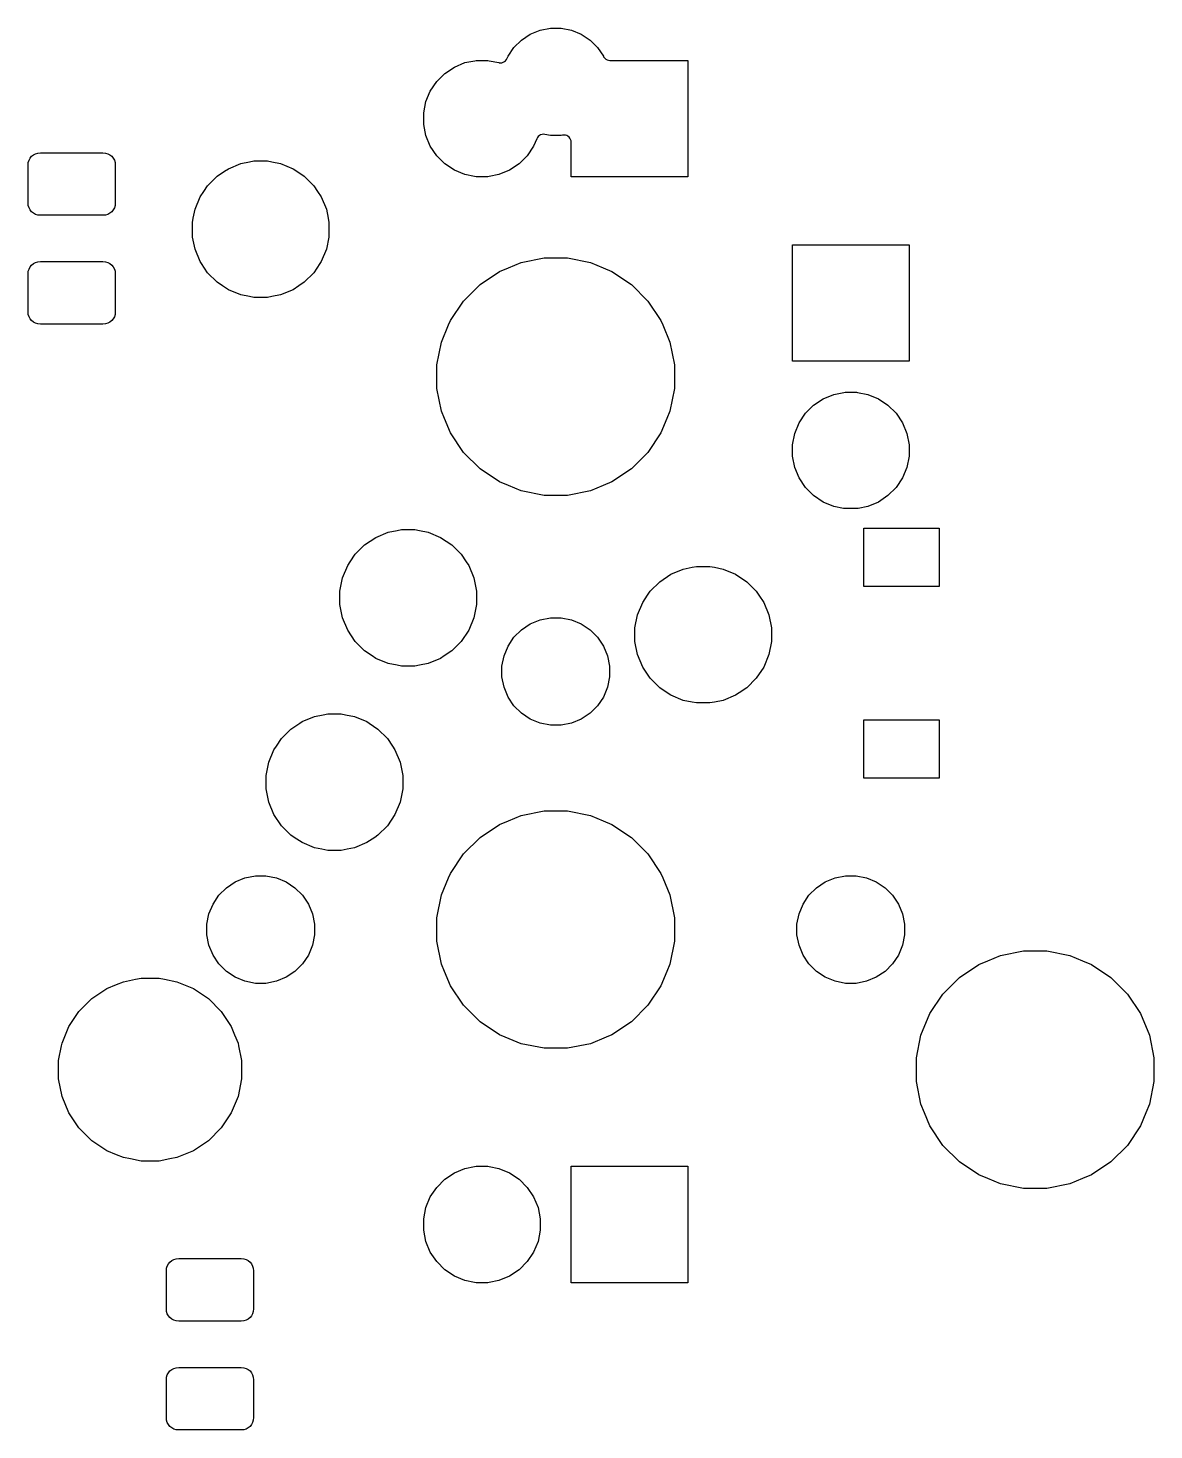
# Model space of a CAD drawing. Extents: x -9 to 373, y -109 to 9.
# Drawn here: x 48.06 to 67.45, y -70.53 to -46.38 of the extents above; entities that cross this region are included whole.
import ezdxf

# ---------------------------------------------------------------- set-up
doc = ezdxf.new("R2010")
doc.units = 0
doc.layers.add('BLACK', color=7, linetype='CONTINUOUS')

msp = doc.modelspace()

# ---------------------------------------------------------------- linework, layer by layer
at = {"layer": 'BLACK', "linetype": 'CONTINUOUS'}
for p, q in [((56.4307, -46.7172), (56.5597, -46.5882)), ((56.5597, -46.5882), (56.7114, -46.4869)), ((56.7114, -46.4869), (56.8799, -46.4171)), ((56.8799, -46.4171), (57.0588, -46.3815)), ((57.0588, -46.3815), (57.2412, -46.3815)), ((57.2412, -46.3815), (57.4201, -46.4171)), ((57.4201, -46.4171), (57.5886, -46.4869)), ((57.5886, -46.4869), (57.7403, -46.5882)), ((57.7403, -46.5882), (57.8693, -46.7172)), ((56.3294, -46.8689), (56.4307, -46.7172)), ((57.8693, -46.7172), (57.9706, -46.8689)), ((55.2403, -47.163), (55.4047, -47.0532)), ((55.4047, -47.0532), (55.5873, -46.9776)), ((55.5873, -46.9776), (55.7567, -46.9439)), ((55.7567, -46.9439), (55.7812, -46.939)), ((55.7812, -46.939), (55.9788, -46.939)), ((55.9788, -46.939), (56.0033, -46.9439)), ((56.0033, -46.9439), (56.1727, -46.9776)), ((56.1727, -46.9776), (56.1727, -46.9776)), ((56.1727, -46.9776), (56.1753, -46.9781)), ((56.1753, -46.9781), (56.1996, -46.9805)), ((56.1996, -46.9805), (56.224, -46.9781)), ((56.224, -46.9781), (56.2475, -46.971)), ((56.2475, -46.971), (56.2691, -46.9594)), ((56.2691, -46.9594), (56.288, -46.9439)), ((56.288, -46.9439), (56.3036, -46.9249)), ((56.3036, -46.9249), (56.3151, -46.9033)), ((56.3151, -46.9033), (56.3294, -46.8689)), ((57.9706, -46.8689), (57.9706, -46.8689)), ((57.9706, -46.8689), (57.9748, -46.8752)), ((57.9748, -46.8752), (57.9792, -46.8834)), ((57.9792, -46.8834), (57.9948, -46.9024)), ((57.9948, -46.9024), (58.0137, -46.9179)), ((58.0137, -46.9179), (58.0353, -46.9295)), ((58.0353, -46.9295), (58.0588, -46.9366)), ((58.0588, -46.9366), (58.0832, -46.939)), ((58.0832, -46.939), (59.4235, -46.939)), ((59.4235, -46.939), (59.4235, -48.946)), ((54.9907, -47.4672), (55.1005, -47.3028)), ((55.1005, -47.3028), (55.2403, -47.163)), ((54.9151, -47.6498), (54.9907, -47.4672)), ((54.8765, -47.8437), (54.9151, -47.6498)), ((54.8765, -48.0413), (54.8765, -47.8437)), ((54.9151, -48.2352), (54.8765, -48.0413)), ((54.9907, -48.4178), (54.9151, -48.2352)), ((56.8226, -48.2891), (56.7693, -48.4178)), ((56.8342, -48.2675), (56.8226, -48.2891)), ((56.8497, -48.2486), (56.8342, -48.2675)), ((56.8686, -48.233), (56.8497, -48.2486)), ((56.8903, -48.2215), (56.8686, -48.233)), ((56.9137, -48.2143), (56.8903, -48.2215)), ((56.9381, -48.2119), (56.9137, -48.2143)), ((56.9625, -48.2143), (56.9381, -48.2119)), ((57.0588, -48.2335), (56.9625, -48.2143)), ((57.2412, -48.2335), (57.0588, -48.2335)), ((57.2671, -48.2283), (57.2412, -48.2335)), ((57.2915, -48.2259), (57.2671, -48.2283)), ((57.3159, -48.2283), (57.2915, -48.2259)), ((57.3393, -48.2355), (57.3159, -48.2283)), ((57.3609, -48.247), (57.3393, -48.2355)), ((57.3799, -48.2626), (57.3609, -48.247)), ((57.3954, -48.2815), (57.3799, -48.2626)), ((57.407, -48.3031), (57.3954, -48.2815)), ((48.1925, -48.5465), (48.2312, -48.5348)), ((48.2312, -48.5348), (48.2775, -48.5302)), ((48.2775, -48.5302), (49.3537, -48.5302)), ((49.3537, -48.5302), (49.4001, -48.5348)), ((49.4001, -48.5348), (49.4388, -48.5465)), ((55.1005, -48.5822), (54.9907, -48.4178)), ((56.7693, -48.4178), (56.6595, -48.5822)), ((57.4141, -48.3266), (57.407, -48.3031)), ((57.4165, -48.3509), (57.4141, -48.3266)), ((57.4165, -48.946), (57.4165, -48.3509)), ((48.0646, -48.7431), (48.0692, -48.6968)), ((48.0646, -49.3944), (48.0646, -48.7431)), ((48.0692, -48.6968), (48.0809, -48.6581)), ((48.0809, -48.6581), (48.1, -48.6225)), ((48.1, -48.6225), (48.1256, -48.5912)), ((48.1256, -48.5912), (48.1568, -48.5656)), ((48.1568, -48.5656), (48.1925, -48.5465)), ((49.4388, -48.5465), (49.4744, -48.5656)), ((49.4744, -48.5656), (49.5056, -48.5912)), ((49.5056, -48.5912), (49.5313, -48.6225)), ((49.5313, -48.6225), (49.5503, -48.6581)), ((49.5503, -48.6581), (49.5621, -48.6968)), ((49.5621, -48.6968), (49.5666, -48.7431)), ((49.5666, -48.7431), (49.5666, -49.3944)), ((51.513, -48.8053), (51.727, -48.7167)), ((51.727, -48.7167), (51.8784, -48.6866)), ((51.8784, -48.6866), (51.9542, -48.6715)), ((51.9542, -48.6715), (52.1858, -48.6715)), ((52.1858, -48.6715), (52.2616, -48.6866)), ((52.2616, -48.6866), (52.413, -48.7167)), ((52.413, -48.7167), (52.627, -48.8053)), ((55.2403, -48.722), (55.1005, -48.5822)), ((55.4047, -48.8318), (55.2403, -48.722)), ((56.5197, -48.722), (56.3553, -48.8318)), ((56.6595, -48.5822), (56.5197, -48.722)), ((51.1565, -49.0978), (51.3203, -48.934)), ((51.3203, -48.934), (51.4488, -48.8482)), ((51.4488, -48.8482), (51.513, -48.8053)), ((52.627, -48.8053), (52.6912, -48.8482)), ((52.6912, -48.8482), (52.8197, -48.934)), ((52.8197, -48.934), (52.9835, -49.0978)), ((55.5873, -48.9074), (55.4047, -48.8318)), ((55.7536, -48.9405), (55.5873, -48.9074)), ((55.7812, -48.946), (55.7536, -48.9405)), ((55.9788, -48.946), (55.7812, -48.946)), ((56.0064, -48.9405), (55.9788, -48.946)), ((56.1727, -48.9074), (56.0064, -48.9405)), ((56.3553, -48.8318), (56.1727, -48.9074)), ((59.4235, -48.946), (57.4165, -48.946)), ((51.0278, -49.2905), (51.0907, -49.1964)), ((51.0907, -49.1964), (51.1565, -49.0978)), ((52.9835, -49.0978), (53.0493, -49.1964)), ((53.0493, -49.1964), (53.1122, -49.2905)), ((48.0692, -49.4407), (48.0646, -49.3944)), ((48.0809, -49.4794), (48.0692, -49.4407)), ((48.1, -49.515), (48.0809, -49.4794)), ((49.5503, -49.4794), (49.5313, -49.515)), ((49.5621, -49.4407), (49.5503, -49.4794)), ((49.5666, -49.3944), (49.5621, -49.4407)), ((50.9091, -49.6559), (50.9392, -49.5045)), ((50.9392, -49.5045), (51.0278, -49.2905)), ((53.1122, -49.2905), (53.2008, -49.5045)), ((53.2008, -49.5045), (53.2309, -49.6559)), ((48.1256, -49.5463), (48.1, -49.515)), ((48.1568, -49.5719), (48.1256, -49.5463)), ((48.1925, -49.591), (48.1568, -49.5719)), ((48.2312, -49.6027), (48.1925, -49.591)), ((48.2775, -49.6073), (48.2312, -49.6027)), ((49.3537, -49.6073), (48.2775, -49.6073)), ((49.4001, -49.6027), (49.3537, -49.6073)), ((49.4388, -49.591), (49.4001, -49.6027)), ((49.4744, -49.5719), (49.4388, -49.591)), ((49.5056, -49.5463), (49.4744, -49.5719)), ((49.5313, -49.515), (49.5056, -49.5463)), ((50.894, -49.7317), (50.9091, -49.6559)), ((50.894, -49.9633), (50.894, -49.7317)), ((53.2309, -49.6559), (53.246, -49.7317)), ((53.246, -49.7317), (53.246, -49.9633)), ((50.898, -49.9836), (50.894, -49.9633)), ((50.9392, -50.1905), (50.898, -49.9836)), ((53.242, -49.9836), (53.2008, -50.1905)), ((53.246, -49.9633), (53.242, -49.9836)), ((51.0278, -50.4045), (50.9392, -50.1905)), ((53.2008, -50.1905), (53.1122, -50.4045)), ((61.2265, -52.121), (61.2265, -50.114)), ((61.2265, -50.114), (63.2335, -50.114)), ((63.2335, -50.114), (63.2335, -52.121)), ((48.1, -50.4975), (48.1256, -50.4662)), ((48.1256, -50.4662), (48.1568, -50.4406)), ((48.1568, -50.4406), (48.1925, -50.4215)), ((48.1925, -50.4215), (48.2312, -50.4098)), ((48.2312, -50.4098), (48.2775, -50.4052)), ((48.2775, -50.4052), (49.3537, -50.4052)), ((49.3537, -50.4052), (49.4001, -50.4098)), ((49.4001, -50.4098), (49.4388, -50.4215)), ((49.4388, -50.4215), (49.4744, -50.4406)), ((49.4744, -50.4406), (49.5056, -50.4662)), ((49.5056, -50.4662), (49.5313, -50.4975)), ((51.0519, -50.4406), (51.0278, -50.4045)), ((51.1565, -50.5972), (51.0519, -50.4406)), ((53.0881, -50.4406), (52.9835, -50.5972)), ((53.1122, -50.4045), (53.0881, -50.4406)), ((56.3355, -50.5115), (56.5535, -50.4212)), ((56.5535, -50.4212), (56.9486, -50.3426)), ((56.9486, -50.3426), (57.3514, -50.3426)), ((57.3514, -50.3426), (57.7465, -50.4212)), ((57.7465, -50.4212), (57.9645, -50.5115)), ((48.0646, -50.6181), (48.0692, -50.5718)), ((48.0646, -51.2694), (48.0646, -50.6181)), ((48.0692, -50.5718), (48.0809, -50.5331)), ((48.0809, -50.5331), (48.1, -50.4975)), ((49.5313, -50.4975), (49.5503, -50.5331)), ((49.5503, -50.5331), (49.5621, -50.5718)), ((49.5621, -50.5718), (49.5666, -50.6181)), ((49.5666, -50.6181), (49.5666, -51.2694)), ((51.3203, -50.761), (51.1565, -50.5972)), ((52.9835, -50.5972), (52.8197, -50.761)), ((55.8465, -50.7991), (56.1814, -50.5753)), ((56.1814, -50.5753), (56.3355, -50.5115)), ((57.9645, -50.5115), (58.1186, -50.5753)), ((58.1186, -50.5753), (58.4535, -50.7991)), ((51.4126, -50.8226), (51.3203, -50.761)), ((51.513, -50.8897), (51.4126, -50.8226)), ((51.727, -50.9783), (51.513, -50.8897)), ((52.627, -50.8897), (52.413, -50.9783)), ((52.7274, -50.8226), (52.627, -50.8897)), ((52.8197, -50.761), (52.7274, -50.8226)), ((55.5616, -51.084), (55.8465, -50.7991)), ((58.4535, -50.7991), (58.7384, -51.084)), ((51.8784, -51.0084), (51.727, -50.9783)), ((51.9542, -51.0235), (51.8784, -51.0084)), ((52.1858, -51.0235), (51.9542, -51.0235)), ((52.2616, -51.0084), (52.1858, -51.0235)), ((52.413, -50.9783), (52.2616, -51.0084)), ((55.3378, -51.4189), (55.5616, -51.084)), ((58.7384, -51.084), (58.9622, -51.4189)), ((48.0692, -51.3157), (48.0646, -51.2694)), ((48.0809, -51.3544), (48.0692, -51.3157)), ((48.1, -51.39), (48.0809, -51.3544)), ((48.1256, -51.4213), (48.1, -51.39)), ((48.1568, -51.4469), (48.1256, -51.4213)), ((49.5056, -51.4213), (49.4744, -51.4469)), ((49.5313, -51.39), (49.5056, -51.4213)), ((49.5503, -51.3544), (49.5313, -51.39)), ((49.5621, -51.3157), (49.5503, -51.3544)), ((49.5666, -51.2694), (49.5621, -51.3157)), ((55.3054, -51.4971), (55.3378, -51.4189)), ((58.9622, -51.4189), (58.9946, -51.4971)), ((48.1925, -51.466), (48.1568, -51.4469)), ((48.2312, -51.4777), (48.1925, -51.466)), ((48.2775, -51.4823), (48.2312, -51.4777)), ((49.3537, -51.4823), (48.2775, -51.4823)), ((49.4001, -51.4777), (49.3537, -51.4823)), ((49.4388, -51.466), (49.4001, -51.4777)), ((49.4744, -51.4469), (49.4388, -51.466)), ((55.1837, -51.791), (55.3054, -51.4971)), ((58.9946, -51.4971), (59.1163, -51.791)), ((55.1051, -52.1861), (55.1837, -51.791)), ((59.1163, -51.791), (59.1949, -52.1861)), ((63.2335, -52.121), (61.2265, -52.121)), ((55.1051, -52.5889), (55.1051, -52.1861)), ((59.1949, -52.1861), (59.1949, -52.5889)), ((55.1837, -52.984), (55.1051, -52.5889)), ((59.1949, -52.5889), (59.1163, -52.984)), ((61.4505, -53.0178), (61.5903, -52.878)), ((61.5903, -52.878), (61.7547, -52.7682)), ((61.7547, -52.7682), (61.9373, -52.6926)), ((61.9373, -52.6926), (62.113, -52.6576)), ((62.113, -52.6576), (62.1312, -52.654)), ((62.1312, -52.654), (62.3288, -52.654)), ((62.3288, -52.654), (62.3469, -52.6576)), ((62.3469, -52.6576), (62.5227, -52.6926)), ((62.5227, -52.6926), (62.7053, -52.7682)), ((62.7053, -52.7682), (62.8697, -52.878)), ((62.8697, -52.878), (63.0095, -53.0178)), ((55.2345, -53.1068), (55.1837, -52.984)), ((55.3378, -53.3561), (55.2345, -53.1068)), ((59.0655, -53.1068), (58.9622, -53.3561)), ((59.1163, -52.984), (59.0655, -53.1068)), ((61.3407, -53.1822), (61.4505, -53.0178)), ((63.0095, -53.0178), (63.1193, -53.1822)), ((55.5616, -53.691), (55.3378, -53.3561)), ((58.9622, -53.3561), (58.7384, -53.691)), ((61.2265, -53.5587), (61.2651, -53.3648)), ((61.2651, -53.3648), (61.3407, -53.1822)), ((63.1193, -53.1822), (63.1949, -53.3648)), ((63.1949, -53.3648), (63.2335, -53.5587)), ((61.2265, -53.7563), (61.2265, -53.5587)), ((63.2335, -53.5587), (63.2335, -53.7563)), ((55.8465, -53.9759), (55.5616, -53.691)), ((58.7384, -53.691), (58.4535, -53.9759)), ((61.2651, -53.9502), (61.2265, -53.7563)), ((63.2335, -53.7563), (63.1949, -53.9502)), ((56.1814, -54.1997), (55.8465, -53.9759)), ((58.4535, -53.9759), (58.1186, -54.1997)), ((61.3407, -54.1328), (61.2651, -53.9502)), ((63.1949, -53.9502), (63.1193, -54.1328)), ((56.3355, -54.2635), (56.1814, -54.1997)), ((56.5535, -54.3538), (56.3355, -54.2635)), ((57.9645, -54.2635), (57.7465, -54.3538)), ((58.1186, -54.1997), (57.9645, -54.2635)), ((61.4505, -54.2972), (61.3407, -54.1328)), ((61.5903, -54.437), (61.4505, -54.2972)), ((63.0095, -54.2972), (62.8697, -54.437)), ((63.1193, -54.1328), (63.0095, -54.2972)), ((56.9486, -54.4324), (56.5535, -54.3538)), ((57.3514, -54.4324), (56.9486, -54.4324)), ((57.7465, -54.3538), (57.3514, -54.4324)), ((61.7547, -54.5468), (61.5903, -54.437)), ((61.9373, -54.6224), (61.7547, -54.5468)), ((62.7053, -54.5468), (62.5227, -54.6224)), ((62.8697, -54.437), (62.7053, -54.5468)), ((62.1036, -54.6555), (61.9373, -54.6224)), ((62.1312, -54.661), (62.1036, -54.6555)), ((62.3288, -54.661), (62.1312, -54.661)), ((62.3564, -54.6555), (62.3288, -54.661)), ((62.5227, -54.6224), (62.3564, -54.6555)), ((54.267, -55.0667), (54.4184, -55.0366)), ((54.4184, -55.0366), (54.4942, -55.0215)), ((54.4942, -55.0215), (54.7258, -55.0215)), ((54.7258, -55.0215), (54.8016, -55.0366)), ((54.8016, -55.0366), (54.953, -55.0667)), ((62.4521, -56.001), (62.4521, -54.999)), ((62.4521, -54.999), (63.7541, -54.999)), ((63.7541, -54.999), (63.7541, -56.001)), ((53.6965, -55.4478), (53.8603, -55.284)), ((53.8603, -55.284), (54.053, -55.1553)), ((54.053, -55.1553), (54.267, -55.0667)), ((54.053, -55.1553), (54.053, -55.1553)), ((54.953, -55.0667), (55.167, -55.1553)), ((55.167, -55.1553), (55.167, -55.1553)), ((55.167, -55.1553), (55.3597, -55.284)), ((55.3597, -55.284), (55.5235, -55.4478)), ((53.6107, -55.5763), (53.6965, -55.4478)), ((55.5235, -55.4478), (55.6093, -55.5763)), ((53.4792, -55.8545), (53.5678, -55.6405)), ((53.5678, -55.6405), (53.6107, -55.5763)), ((55.6093, -55.5763), (55.6522, -55.6405)), ((55.6522, -55.6405), (55.7408, -55.8545)), ((59.133, -55.7903), (59.347, -55.7017)), ((59.347, -55.7017), (59.4984, -55.6716)), ((59.4984, -55.6716), (59.5742, -55.6565)), ((59.5742, -55.6565), (59.8058, -55.6565)), ((59.8058, -55.6565), (59.8816, -55.6716)), ((59.8816, -55.6716), (60.033, -55.7017)), ((60.033, -55.7017), (60.247, -55.7903)), ((53.434, -56.0817), (53.4792, -55.8545)), ((53.4792, -55.8545), (53.4792, -55.8545)), ((55.7408, -55.8545), (55.7408, -55.8545)), ((55.7408, -55.8545), (55.786, -56.0817)), ((58.7765, -56.0828), (58.9403, -55.919)), ((58.9403, -55.919), (59.133, -55.7903)), ((59.133, -55.7903), (59.133, -55.7903)), ((60.247, -55.7903), (60.247, -55.7903)), ((60.247, -55.7903), (60.4397, -55.919)), ((60.4397, -55.919), (60.6035, -56.0828)), ((63.7541, -56.001), (62.4521, -56.001)), ((53.434, -56.3133), (53.434, -56.0817)), ((55.786, -56.0817), (55.786, -56.3133)), ((58.6478, -56.2755), (58.7311, -56.1509)), ((58.7311, -56.1509), (58.7765, -56.0828)), ((60.6035, -56.0828), (60.6489, -56.1509)), ((60.6489, -56.1509), (60.7322, -56.2755)), ((53.4391, -56.339), (53.434, -56.3133)), ((53.4792, -56.5405), (53.4391, -56.339)), ((55.7809, -56.339), (55.7408, -56.5405)), ((55.786, -56.3133), (55.7809, -56.339)), ((58.514, -56.7167), (58.5592, -56.4895)), ((58.5592, -56.4895), (58.6478, -56.2755)), ((60.7322, -56.2755), (60.8208, -56.4895)), ((60.8208, -56.4895), (60.866, -56.7167)), ((53.5678, -56.7545), (53.4792, -56.5405)), ((55.7408, -56.5405), (55.6522, -56.7545)), ((56.4307, -56.8772), (56.5597, -56.7482)), ((56.5597, -56.7482), (56.7114, -56.6469)), ((56.7114, -56.6469), (56.8799, -56.5771)), ((56.8799, -56.5771), (57.0588, -56.5415)), ((57.0588, -56.5415), (57.2412, -56.5415)), ((57.2412, -56.5415), (57.4201, -56.5771)), ((57.4201, -56.5771), (57.5886, -56.6469)), ((57.5886, -56.6469), (57.7403, -56.7482)), ((57.7403, -56.7482), (57.8693, -56.8772)), ((58.514, -56.9483), (58.514, -56.7167)), ((60.866, -56.7167), (60.866, -56.9483)), ((53.6965, -56.9472), (53.5678, -56.7545)), ((53.5678, -56.7545), (53.5678, -56.7545)), ((53.8603, -57.111), (53.6965, -56.9472)), ((55.5235, -56.9472), (55.3597, -57.111)), ((55.6522, -56.7545), (55.5235, -56.9472)), ((55.6522, -56.7545), (55.6522, -56.7545)), ((56.3294, -57.0289), (56.4307, -56.8772)), ((57.8693, -56.8772), (57.9706, -57.0289)), ((58.5592, -57.1755), (58.514, -56.9483)), ((60.866, -56.9483), (60.8208, -57.1755)), ((53.9888, -57.1968), (53.8603, -57.111)), ((54.053, -57.2397), (53.9888, -57.1968)), ((55.2312, -57.1968), (55.167, -57.2397)), ((55.3597, -57.111), (55.2312, -57.1968)), ((56.224, -57.3763), (56.2596, -57.1974)), ((56.2596, -57.1974), (56.3294, -57.0289)), ((57.9706, -57.0289), (58.0404, -57.1974)), ((58.0404, -57.1974), (58.076, -57.3763)), ((58.6478, -57.3895), (58.5592, -57.1755)), ((60.8208, -57.1755), (60.7322, -57.3895)), ((54.267, -57.3283), (54.053, -57.2397)), ((54.4184, -57.3584), (54.267, -57.3283)), ((54.4942, -57.3735), (54.4184, -57.3584)), ((54.7258, -57.3735), (54.4942, -57.3735)), ((54.8016, -57.3584), (54.7258, -57.3735)), ((54.953, -57.3283), (54.8016, -57.3584)), ((55.167, -57.2397), (54.953, -57.3283)), ((56.224, -57.5587), (56.224, -57.3763)), ((58.076, -57.3763), (58.076, -57.5587)), ((58.7765, -57.5822), (58.6478, -57.3895)), ((58.6478, -57.3895), (58.6478, -57.3895)), ((60.7322, -57.3895), (60.6035, -57.5822)), ((60.7322, -57.3895), (60.7322, -57.3895)), ((56.2596, -57.7376), (56.224, -57.5587)), ((58.076, -57.5587), (58.0404, -57.7376)), ((58.9403, -57.746), (58.7765, -57.5822)), ((60.6035, -57.5822), (60.4397, -57.746)), ((56.3294, -57.9061), (56.2596, -57.7376)), ((56.4307, -58.0578), (56.3294, -57.9061)), ((57.9706, -57.9061), (57.8693, -58.0578)), ((58.0404, -57.7376), (57.9706, -57.9061)), ((59.0688, -57.8318), (58.9403, -57.746)), ((59.133, -57.8747), (59.0688, -57.8318)), ((59.347, -57.9633), (59.133, -57.8747)), ((60.247, -57.8747), (60.033, -57.9633)), ((60.3112, -57.8318), (60.247, -57.8747)), ((60.4397, -57.746), (60.3112, -57.8318)), ((53.1484, -58.2116), (53.2242, -58.1965)), ((53.2242, -58.1965), (53.4558, -58.1965)), ((53.4558, -58.1965), (53.5316, -58.2116)), ((56.5597, -58.1868), (56.4307, -58.0578)), ((56.7114, -58.2881), (56.5597, -58.1868)), ((57.7403, -58.1868), (57.5886, -58.2881)), ((57.8693, -58.0578), (57.7403, -58.1868)), ((59.4984, -57.9934), (59.347, -57.9633)), ((59.5742, -58.0085), (59.4984, -57.9934)), ((59.8058, -58.0085), (59.5742, -58.0085)), ((59.8816, -57.9934), (59.8058, -58.0085)), ((60.033, -57.9633), (59.8816, -57.9934)), ((52.5903, -58.459), (52.7417, -58.3579)), ((52.7417, -58.3579), (52.783, -58.3303)), ((52.783, -58.3303), (52.997, -58.2417)), ((52.997, -58.2417), (53.1484, -58.2116)), ((53.5316, -58.2116), (53.683, -58.2417)), ((53.683, -58.2417), (53.897, -58.3303)), ((53.897, -58.3303), (53.9383, -58.3579)), ((53.9383, -58.3579), (54.0897, -58.459)), ((56.8799, -58.3579), (56.7114, -58.2881)), ((57.0588, -58.3935), (56.8799, -58.3579)), ((57.2412, -58.3935), (57.0588, -58.3935)), ((57.4201, -58.3579), (57.2412, -58.3935)), ((57.5886, -58.2881), (57.4201, -58.3579)), ((62.4521, -59.301), (62.4521, -58.299)), ((62.4521, -58.299), (63.7541, -58.299)), ((63.7541, -58.299), (63.7541, -59.301)), ((52.3407, -58.7513), (52.4265, -58.6228)), ((52.4265, -58.6228), (52.5903, -58.459)), ((54.0897, -58.459), (54.2535, -58.6228)), ((54.2535, -58.6228), (54.3393, -58.7513)), ((52.2092, -59.0295), (52.2978, -58.8155)), ((52.2978, -58.8155), (52.3407, -58.7513)), ((54.3393, -58.7513), (54.3822, -58.8155)), ((54.3822, -58.8155), (54.4708, -59.0295)), ((52.164, -59.2567), (52.2092, -59.0295)), ((54.4708, -59.0295), (54.516, -59.2567)), ((52.164, -59.4883), (52.164, -59.2567)), ((54.516, -59.2567), (54.516, -59.4883)), ((63.7541, -59.301), (62.4521, -59.301)), ((52.2092, -59.7155), (52.164, -59.4883)), ((54.516, -59.4883), (54.4708, -59.7155)), ((52.2978, -59.9295), (52.2092, -59.7155)), ((54.4708, -59.7155), (54.3822, -59.9295)), ((56.5535, -59.9462), (56.9486, -59.8676)), ((56.9486, -59.8676), (57.3514, -59.8676)), ((57.3514, -59.8676), (57.7465, -59.9462)), ((52.4265, -60.1222), (52.2978, -59.9295)), ((52.2978, -59.9295), (52.2978, -59.9295)), ((52.5903, -60.286), (52.4265, -60.1222)), ((54.2535, -60.1222), (54.0897, -60.286)), ((54.3822, -59.9295), (54.2535, -60.1222)), ((54.3822, -59.9295), (54.3822, -59.9295)), ((55.8465, -60.3241), (56.1814, -60.1003)), ((56.1814, -60.1003), (56.3355, -60.0365)), ((56.3355, -60.0365), (56.5535, -59.9462)), ((57.7465, -59.9462), (57.9645, -60.0365)), ((57.9645, -60.0365), (58.1186, -60.1003)), ((58.1186, -60.1003), (58.4535, -60.3241)), ((52.6475, -60.3241), (52.5903, -60.286)), ((52.783, -60.4147), (52.6475, -60.3241)), ((54.0325, -60.3241), (53.897, -60.4147)), ((54.0897, -60.286), (54.0325, -60.3241)), ((55.5616, -60.609), (55.8465, -60.3241)), ((58.4535, -60.3241), (58.7384, -60.609)), ((52.997, -60.5033), (52.783, -60.4147)), ((53.1214, -60.5281), (52.997, -60.5033)), ((53.2242, -60.5485), (53.1214, -60.5281)), ((53.4558, -60.5485), (53.2242, -60.5485)), ((53.5586, -60.5281), (53.4558, -60.5485)), ((53.683, -60.5033), (53.5586, -60.5281)), ((53.897, -60.4147), (53.683, -60.5033)), ((55.3378, -60.9439), (55.5616, -60.609)), ((58.7384, -60.609), (58.9622, -60.9439)), ((51.4797, -61.1932), (51.6314, -61.0919)), ((51.6314, -61.0919), (51.7999, -61.0221)), ((51.7999, -61.0221), (51.9788, -60.9865)), ((51.9788, -60.9865), (52.1612, -60.9865)), ((52.1612, -60.9865), (52.3401, -61.0221)), ((52.3401, -61.0221), (52.5086, -61.0919)), ((52.5086, -61.0919), (52.6603, -61.1932)), ((55.1837, -61.316), (55.3054, -61.0221)), ((55.3054, -61.0221), (55.3378, -60.9439)), ((58.9622, -60.9439), (58.9946, -61.0221)), ((58.9946, -61.0221), (59.1163, -61.316)), ((61.6397, -61.1932), (61.7914, -61.0919)), ((61.7914, -61.0919), (61.9599, -61.0221)), ((61.9599, -61.0221), (62.1388, -60.9865)), ((62.1388, -60.9865), (62.3212, -60.9865)), ((62.3212, -60.9865), (62.5001, -61.0221)), ((62.5001, -61.0221), (62.6686, -61.0919)), ((62.6686, -61.0919), (62.8203, -61.1932)), ((51.2494, -61.4739), (51.3507, -61.3222)), ((51.3507, -61.3222), (51.4797, -61.1932)), ((52.6603, -61.1932), (52.7893, -61.3222)), ((52.7893, -61.3222), (52.8906, -61.4739)), ((55.1051, -61.7111), (55.1837, -61.316)), ((59.1163, -61.316), (59.1949, -61.7111)), ((61.4094, -61.4739), (61.5107, -61.3222)), ((61.5107, -61.3222), (61.6397, -61.1932)), ((62.8203, -61.1932), (62.9493, -61.3222)), ((62.9493, -61.3222), (63.0506, -61.4739)), ((51.1796, -61.6424), (51.2494, -61.4739)), ((52.8906, -61.4739), (52.9604, -61.6424)), ((61.3396, -61.6424), (61.4094, -61.4739)), ((63.0506, -61.4739), (63.1204, -61.6424)), ((51.144, -61.8213), (51.1796, -61.6424)), ((51.144, -62.0037), (51.144, -61.8213)), ((52.9604, -61.6424), (52.996, -61.8213)), ((52.996, -61.8213), (52.996, -62.0037)), ((55.1051, -62.1139), (55.1051, -61.7111)), ((59.1949, -61.7111), (59.1949, -62.1139)), ((61.304, -61.8213), (61.3396, -61.6424)), ((61.304, -62.0037), (61.304, -61.8213)), ((63.1204, -61.6424), (63.156, -61.8213)), ((63.156, -61.8213), (63.156, -62.0037)), ((51.1796, -62.1826), (51.144, -62.0037)), ((52.996, -62.0037), (52.9604, -62.1826)), ((61.3396, -62.1826), (61.304, -62.0037)), ((63.156, -62.0037), (63.1204, -62.1826)), ((51.2494, -62.3511), (51.1796, -62.1826)), ((52.9604, -62.1826), (52.8906, -62.3511)), ((55.1837, -62.509), (55.1051, -62.1139)), ((59.1949, -62.1139), (59.1163, -62.509)), ((61.4094, -62.3511), (61.3396, -62.1826)), ((63.1204, -62.1826), (63.0506, -62.3511)), ((64.8085, -62.3592), (65.2036, -62.2806)), ((65.2036, -62.2806), (65.6064, -62.2806)), ((65.6064, -62.2806), (66.0015, -62.3592)), ((51.3507, -62.5028), (51.2494, -62.3511)), ((51.4797, -62.6318), (51.3507, -62.5028)), ((52.7893, -62.5028), (52.6603, -62.6318)), ((52.8906, -62.3511), (52.7893, -62.5028)), ((55.2345, -62.6318), (55.1837, -62.509)), ((59.1163, -62.509), (59.0655, -62.6318)), ((61.5107, -62.5028), (61.4094, -62.3511)), ((61.6397, -62.6318), (61.5107, -62.5028)), ((62.9493, -62.5028), (62.8203, -62.6318)), ((63.0506, -62.3511), (62.9493, -62.5028)), ((64.1015, -62.7371), (64.4364, -62.5133)), ((64.4364, -62.5133), (64.5905, -62.4495)), ((64.5905, -62.4495), (64.8085, -62.3592)), ((66.0015, -62.3592), (66.2195, -62.4495)), ((66.2195, -62.4495), (66.3736, -62.5133)), ((66.3736, -62.5133), (66.7085, -62.7371)), ((49.7056, -62.811), (49.9159, -62.7692)), ((49.9159, -62.7692), (50.0099, -62.7505)), ((50.0099, -62.7505), (50.3201, -62.7505)), ((50.3201, -62.7505), (50.4141, -62.7692)), ((50.4141, -62.7692), (50.6244, -62.811)), ((51.6314, -62.7331), (51.4797, -62.6318)), ((51.7999, -62.8029), (51.6314, -62.7331)), ((52.5086, -62.7331), (52.3401, -62.8029)), ((52.6603, -62.6318), (52.5086, -62.7331)), ((55.3378, -62.8811), (55.2345, -62.6318)), ((59.0655, -62.6318), (58.9622, -62.8811)), ((61.7914, -62.7331), (61.6397, -62.6318)), ((61.9599, -62.8029), (61.7914, -62.7331)), ((62.6686, -62.7331), (62.5001, -62.8029)), ((62.8203, -62.6318), (62.6686, -62.7331)), ((63.8166, -63.022), (64.1015, -62.7371)), ((66.7085, -62.7371), (66.9934, -63.022)), ((49.161, -63.1021), (49.419, -62.9298)), ((49.419, -62.9298), (49.5869, -62.8602)), ((49.419, -62.9298), (49.419, -62.9298)), ((49.5869, -62.8602), (49.7056, -62.811)), ((50.6244, -62.811), (50.7431, -62.8602)), ((50.7431, -62.8602), (50.911, -62.9298)), ((50.911, -62.9298), (50.911, -62.9298)), ((50.911, -62.9298), (51.169, -63.1021)), ((51.9788, -62.8385), (51.7999, -62.8029)), ((52.1612, -62.8385), (51.9788, -62.8385)), ((52.3401, -62.8029), (52.1612, -62.8385)), ((55.5616, -63.216), (55.3378, -62.8811)), ((58.9622, -62.8811), (58.7384, -63.216)), ((62.1388, -62.8385), (61.9599, -62.8029)), ((62.3212, -62.8385), (62.1388, -62.8385)), ((62.5001, -62.8029), (62.3212, -62.8385)), ((63.5928, -63.3569), (63.8166, -63.022)), ((66.9934, -63.022), (67.2172, -63.3569)), ((48.9416, -63.3215), (49.161, -63.1021)), ((51.169, -63.1021), (51.3884, -63.3215)), ((55.8465, -63.5009), (55.5616, -63.216)), ((58.7384, -63.216), (58.4535, -63.5009)), ((48.7693, -63.5795), (48.918, -63.3569)), ((48.918, -63.3569), (48.9416, -63.3215)), ((51.3884, -63.3215), (51.412, -63.3569)), ((51.412, -63.3569), (51.5607, -63.5795)), ((56.1814, -63.7247), (55.8465, -63.5009)), ((58.4535, -63.5009), (58.1186, -63.7247)), ((63.4387, -63.729), (63.5928, -63.3569)), ((63.5928, -63.3569), (63.5928, -63.3569)), ((67.2172, -63.3569), (67.2172, -63.3569)), ((67.2172, -63.3569), (67.3713, -63.729)), ((48.6505, -63.8661), (48.7091, -63.7247)), ((48.7091, -63.7247), (48.7693, -63.5795)), ((51.5607, -63.5795), (51.6209, -63.7247)), ((51.6209, -63.7247), (51.6795, -63.8661)), ((56.2818, -63.7663), (56.1814, -63.7247)), ((58.1186, -63.7247), (58.0182, -63.7663)), ((63.3601, -64.1241), (63.4387, -63.729)), ((67.3713, -63.729), (67.4499, -64.1241)), ((48.59, -64.1704), (48.6407, -63.9156)), ((48.6407, -63.9156), (48.6505, -63.8661)), ((51.6795, -63.8661), (51.6893, -63.9156)), ((51.6893, -63.9156), (51.74, -64.1704)), ((56.5535, -63.8788), (56.2818, -63.7663)), ((56.9486, -63.9574), (56.5535, -63.8788)), ((57.3514, -63.9574), (56.9486, -63.9574)), ((57.7465, -63.8788), (57.3514, -63.9574)), ((58.0182, -63.7663), (57.7465, -63.8788)), ((48.59, -64.4806), (48.59, -64.1704)), ((51.74, -64.1704), (51.74, -64.4806)), ((63.3601, -64.5269), (63.3601, -64.1241)), ((67.4499, -64.1241), (67.4499, -64.5269)), ((48.6505, -64.7849), (48.59, -64.4806)), ((51.74, -64.4806), (51.6795, -64.7849)), ((63.4387, -64.922), (63.3601, -64.5269)), ((67.4499, -64.5269), (67.3713, -64.922)), ((48.7693, -65.0715), (48.6505, -64.7849)), ((51.6795, -64.7849), (51.5607, -65.0715)), ((63.5006, -65.0715), (63.4387, -64.922)), ((67.3713, -64.922), (67.3094, -65.0715)), ((48.9416, -65.3295), (48.7693, -65.0715)), ((48.7693, -65.0715), (48.7693, -65.0715)), ((51.5607, -65.0715), (51.3884, -65.3295)), ((51.5607, -65.0715), (51.5607, -65.0715)), ((63.5928, -65.2941), (63.5006, -65.0715)), ((67.3094, -65.0715), (67.2172, -65.2941)), ((49.161, -65.5489), (48.9416, -65.3295)), ((51.3884, -65.3295), (51.169, -65.5489)), ((63.8166, -65.629), (63.5928, -65.2941)), ((67.2172, -65.2941), (66.9934, -65.629)), ((49.281, -65.629), (49.161, -65.5489)), ((49.419, -65.7212), (49.281, -65.629)), ((51.049, -65.629), (50.911, -65.7212)), ((51.169, -65.5489), (51.049, -65.629)), ((64.1015, -65.9139), (63.8166, -65.629)), ((66.9934, -65.629), (66.7085, -65.9139)), ((49.5869, -65.7908), (49.419, -65.7212)), ((49.7056, -65.84), (49.5869, -65.7908)), ((49.8264, -65.864), (49.7056, -65.84)), ((50.0099, -65.9005), (49.8264, -65.864)), ((50.3201, -65.9005), (50.0099, -65.9005)), ((50.5036, -65.864), (50.3201, -65.9005)), ((50.6244, -65.84), (50.5036, -65.864)), ((50.7431, -65.7908), (50.6244, -65.84)), ((50.911, -65.7212), (50.7431, -65.7908)), ((64.4364, -66.1377), (64.1015, -65.9139)), ((66.7085, -65.9139), (66.3736, -66.1377)), ((55.2403, -66.213), (55.4047, -66.1032)), ((55.4047, -66.1032), (55.5873, -66.0276)), ((55.5873, -66.0276), (55.7536, -65.9945)), ((55.7536, -65.9945), (55.7812, -65.989)), ((55.7812, -65.989), (55.9788, -65.989)), ((55.9788, -65.989), (56.0064, -65.9945)), ((56.0064, -65.9945), (56.1727, -66.0276)), ((56.1727, -66.0276), (56.3553, -66.1032)), ((56.3553, -66.1032), (56.5197, -66.213)), ((57.4165, -67.996), (57.4165, -65.989)), ((57.4165, -65.989), (59.4235, -65.989)), ((59.4235, -65.989), (59.4235, -67.996)), ((64.5905, -66.2015), (64.4364, -66.1377)), ((66.3736, -66.1377), (66.2195, -66.2015)), ((54.9907, -66.5172), (55.1005, -66.3528)), ((55.1005, -66.3528), (55.2403, -66.213)), ((56.5197, -66.213), (56.6595, -66.3528)), ((56.6595, -66.3528), (56.7693, -66.5172)), ((64.8085, -66.2918), (64.5905, -66.2015)), ((65.2036, -66.3704), (64.8085, -66.2918)), ((65.6064, -66.3704), (65.2036, -66.3704)), ((66.0015, -66.2918), (65.6064, -66.3704)), ((66.2195, -66.2015), (66.0015, -66.2918)), ((54.9151, -66.6998), (54.9907, -66.5172)), ((56.7693, -66.5172), (56.8449, -66.6998)), ((54.8765, -66.8937), (54.9151, -66.6998)), ((54.8765, -67.0913), (54.8765, -66.8937)), ((56.8449, -66.6998), (56.8835, -66.8937)), ((56.8835, -66.8937), (56.8835, -67.0913)), ((54.9151, -67.2852), (54.8765, -67.0913)), ((56.8835, -67.0913), (56.8449, -67.2852)), ((54.9907, -67.4678), (54.9151, -67.2852)), ((56.8449, -67.2852), (56.7693, -67.4678)), ((50.5069, -67.6412), (50.5381, -67.6156)), ((50.5381, -67.6156), (50.5737, -67.5965)), ((50.5737, -67.5965), (50.6124, -67.5848)), ((50.6124, -67.5848), (50.6588, -67.5802)), ((50.6588, -67.5802), (51.735, -67.5802)), ((51.735, -67.5802), (51.7813, -67.5848)), ((51.7813, -67.5848), (51.82, -67.5965)), ((51.82, -67.5965), (51.8557, -67.6156)), ((51.8557, -67.6156), (51.8869, -67.6412)), ((55.1005, -67.6322), (54.9907, -67.4678)), ((56.7693, -67.4678), (56.6595, -67.6322)), ((50.4459, -67.7931), (50.4504, -67.7468)), ((50.4459, -68.4444), (50.4459, -67.7931)), ((50.4504, -67.7468), (50.4622, -67.7081)), ((50.4622, -67.7081), (50.4812, -67.6725)), ((50.4812, -67.6725), (50.5069, -67.6412)), ((51.8869, -67.6412), (51.9125, -67.6725)), ((51.9125, -67.6725), (51.9316, -67.7081)), ((51.9316, -67.7081), (51.9433, -67.7468)), ((51.9433, -67.7468), (51.9479, -67.7931)), ((51.9479, -67.7931), (51.9479, -68.4444)), ((55.2403, -67.772), (55.1005, -67.6322)), ((55.4047, -67.8818), (55.2403, -67.772)), ((56.5197, -67.772), (56.3553, -67.8818)), ((56.6595, -67.6322), (56.5197, -67.772)), ((55.5873, -67.9574), (55.4047, -67.8818)), ((55.7536, -67.9905), (55.5873, -67.9574)), ((55.7812, -67.996), (55.7536, -67.9905)), ((55.9788, -67.996), (55.7812, -67.996)), ((56.0064, -67.9905), (55.9788, -67.996)), ((56.1727, -67.9574), (56.0064, -67.9905)), ((56.3553, -67.8818), (56.1727, -67.9574)), ((59.4235, -67.996), (57.4165, -67.996)), ((50.4504, -68.4907), (50.4459, -68.4444)), ((50.4622, -68.5294), (50.4504, -68.4907)), ((50.4812, -68.565), (50.4622, -68.5294)), ((50.5069, -68.5963), (50.4812, -68.565)), ((51.9125, -68.565), (51.8869, -68.5963)), ((51.9316, -68.5294), (51.9125, -68.565)), ((51.9433, -68.4907), (51.9316, -68.5294)), ((51.9479, -68.4444), (51.9433, -68.4907)), ((50.5381, -68.6219), (50.5069, -68.5963)), ((50.5737, -68.641), (50.5381, -68.6219)), ((50.6124, -68.6527), (50.5737, -68.641)), ((50.6588, -68.6572), (50.6124, -68.6527)), ((51.735, -68.6572), (50.6588, -68.6572)), ((51.7813, -68.6527), (51.735, -68.6572)), ((51.82, -68.641), (51.7813, -68.6527)), ((51.8557, -68.6219), (51.82, -68.641)), ((51.8869, -68.5963), (51.8557, -68.6219)), ((50.4622, -69.5831), (50.4812, -69.5475)), ((50.4812, -69.5475), (50.5069, -69.5162)), ((50.5069, -69.5162), (50.5381, -69.4906)), ((50.5381, -69.4906), (50.5737, -69.4715)), ((50.5737, -69.4715), (50.6124, -69.4598)), ((50.6124, -69.4598), (50.6588, -69.4552)), ((50.6588, -69.4552), (51.735, -69.4552)), ((51.735, -69.4552), (51.7813, -69.4598)), ((51.7813, -69.4598), (51.82, -69.4715)), ((51.82, -69.4715), (51.8557, -69.4906)), ((51.8557, -69.4906), (51.8869, -69.5162)), ((51.8869, -69.5162), (51.9125, -69.5475)), ((51.9125, -69.5475), (51.9316, -69.5831)), ((50.4459, -69.6681), (50.4504, -69.6218)), ((50.4459, -70.3194), (50.4459, -69.6681)), ((50.4504, -69.6218), (50.4622, -69.5831)), ((51.9316, -69.5831), (51.9433, -69.6218)), ((51.9433, -69.6218), (51.9479, -69.6681)), ((51.9479, -69.6681), (51.9479, -70.3194)), ((50.4504, -70.3657), (50.4459, -70.3194)), ((50.4622, -70.4044), (50.4504, -70.3657)), ((50.4812, -70.44), (50.4622, -70.4044)), ((50.5069, -70.4713), (50.4812, -70.44)), ((50.5381, -70.4969), (50.5069, -70.4713)), ((50.5737, -70.516), (50.5381, -70.4969)), ((50.6124, -70.5277), (50.5737, -70.516)), ((51.82, -70.516), (51.7813, -70.5277)), ((51.8557, -70.4969), (51.82, -70.516)), ((51.8869, -70.4713), (51.8557, -70.4969)), ((51.9125, -70.44), (51.8869, -70.4713)), ((51.9316, -70.4044), (51.9125, -70.44)), ((51.9433, -70.3657), (51.9316, -70.4044)), ((51.9479, -70.3194), (51.9433, -70.3657)), ((50.6588, -70.5322), (50.6124, -70.5277)), ((51.735, -70.5322), (50.6588, -70.5322)), ((51.7813, -70.5277), (51.735, -70.5322))]:
    msp.add_line(p, q, dxfattribs=at)

doc.saveas('drawing.dxf')
